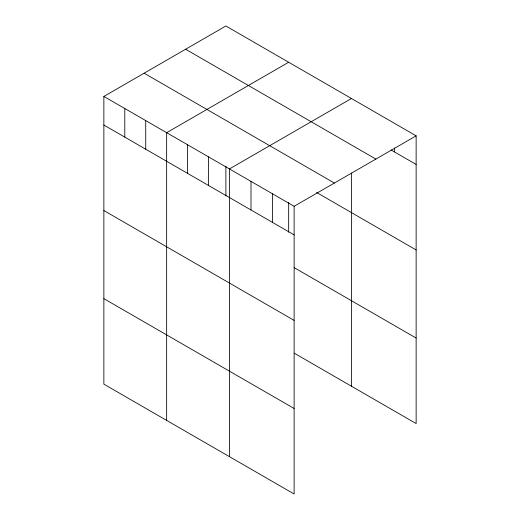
<?xml version="1.0" encoding="UTF-8"?>
<svg xmlns="http://www.w3.org/2000/svg" width="520" height="520" viewBox="0 0 520 520"><rect width="100%" height="100%" fill="white"/><g stroke="black" fill="none" stroke-linecap="round" stroke-linejoin="round"><path stroke-width="0.78" d="M416.137 135.844L294.119 206.284L294.119 494L103.864 384.156L103.864 96.441L225.881 26L416.137 135.844L416.137 423.56L294.242 353.184M288.665 62.251L166.647 132.691L166.647 420.407M351.449 98.495L229.437 168.942L229.437 456.651M391.092 149.981L416.137 164.437M185.614 49.244L375.869 159.088M144.131 73.197L334.386 183.04M316.57 192.465L416.137 249.951M103.864 96.441L294.119 206.284M103.864 125.041L294.119 234.884M294.242 267.677L416.137 338.046M103.864 210.548L294.119 320.392M103.864 298.649L294.119 408.493M394.57 148.018L394.57 151.99M351.449 173.017L351.449 386.21M288.665 202.312L288.665 232.2M272.558 193.837L272.558 222.436M250.998 181.389L250.998 209.983M225.881 166.062L225.881 195.956M208.507 156.858L208.507 185.452M187.577 144.774L187.577 173.368M145.724 120.608L145.724 149.208M124.794 108.524L124.794 137.124"/></g></svg>
